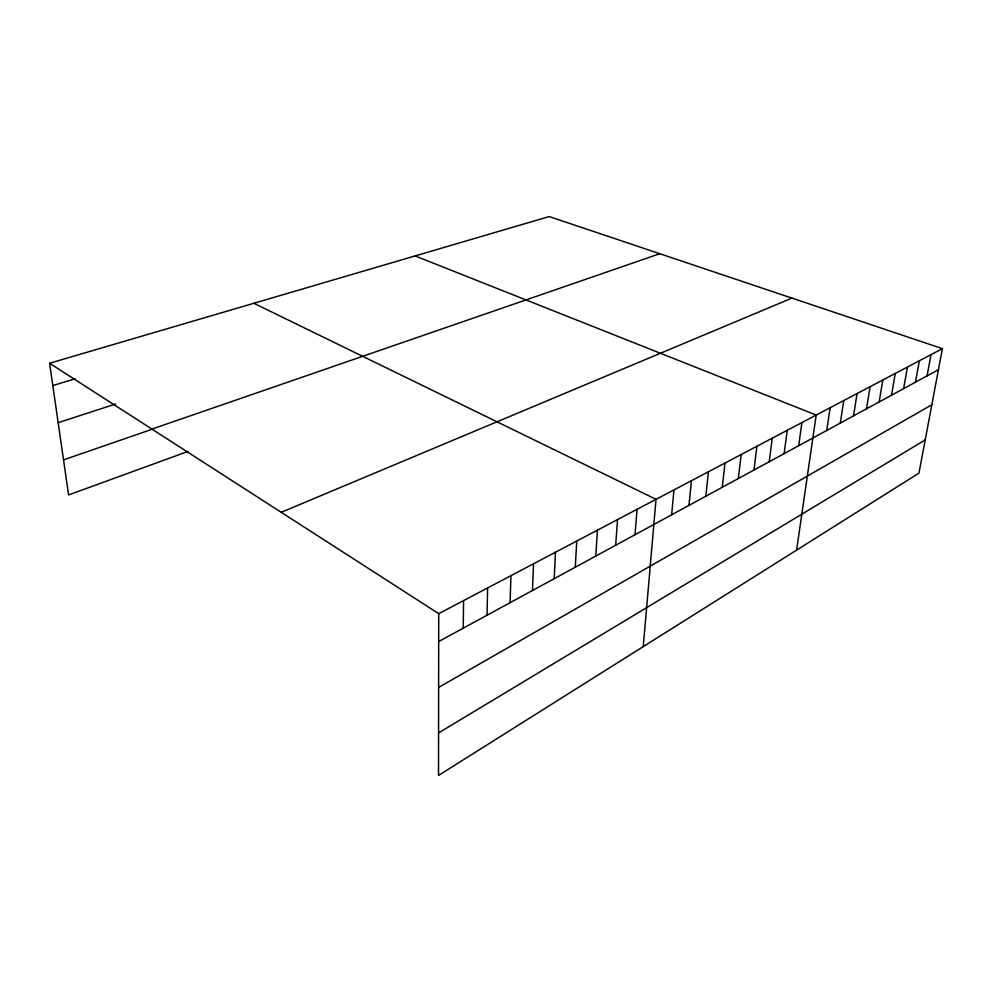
<?xml version="1.0" encoding="UTF-8"?>
<svg xmlns="http://www.w3.org/2000/svg" width="992" height="992" viewBox="0 0 992 992"><rect width="100%" height="100%" fill="white"/><g stroke="black" fill="none" stroke-linecap="round" stroke-linejoin="round"><path stroke-width="1.49" d="M49.6 363.246L438.724 613.664L438.514 775.434L918.952 473.134L942.4 348.651L549.184 216.566L49.6 363.246L68.584 494.946L188.034 451.41M463.239 628.172L463.562 600.594M487.035 615.226L487.605 587.946M510.099 602.677L510.93 575.67M532.481 590.513L533.535 563.778M554.193 578.696L555.47 552.234M575.286 567.226L576.761 541.024M595.77 556.078L597.444 530.15M615.672 545.253L617.532 519.585M635.029 534.725L637.062 509.305M643.25 646.61L656.034 499.323L253.865 303.279M671.634 514.823L673.965 489.887M688.956 505.399L691.424 480.698M705.833 496.223L708.437 471.758M722.288 487.27L725.003 463.028M738.321 478.553L741.16 454.534M753.97 470.034L756.921 446.251M769.234 461.739L772.284 438.166M784.126 453.642L787.276 430.268M798.672 445.73L801.908 422.58M796.601 550.114L816.193 415.053L415.102 255.936M826.733 430.466L830.143 407.712M840.286 423.088L843.77 400.545M853.529 415.884L857.088 393.539M866.475 408.853L870.108 386.694M879.135 401.958L882.83 379.998M891.51 395.225L895.268 373.451M903.625 388.641L907.444 367.052M915.48 382.193L919.348 360.778M927.074 375.881L930.992 354.652M438.563 732.927L925.214 439.902M438.625 687.431L931.835 404.748M438.687 641.514L938.432 369.706M438.724 613.664L942.4 348.651M281.22 512.306L791.938 298.108M151.925 429.09L659.792 253.716M63.525 459.866L152.731 429.052M58.168 422.691L115.58 404.017M52.824 385.578L75.144 378.758"/></g></svg>
